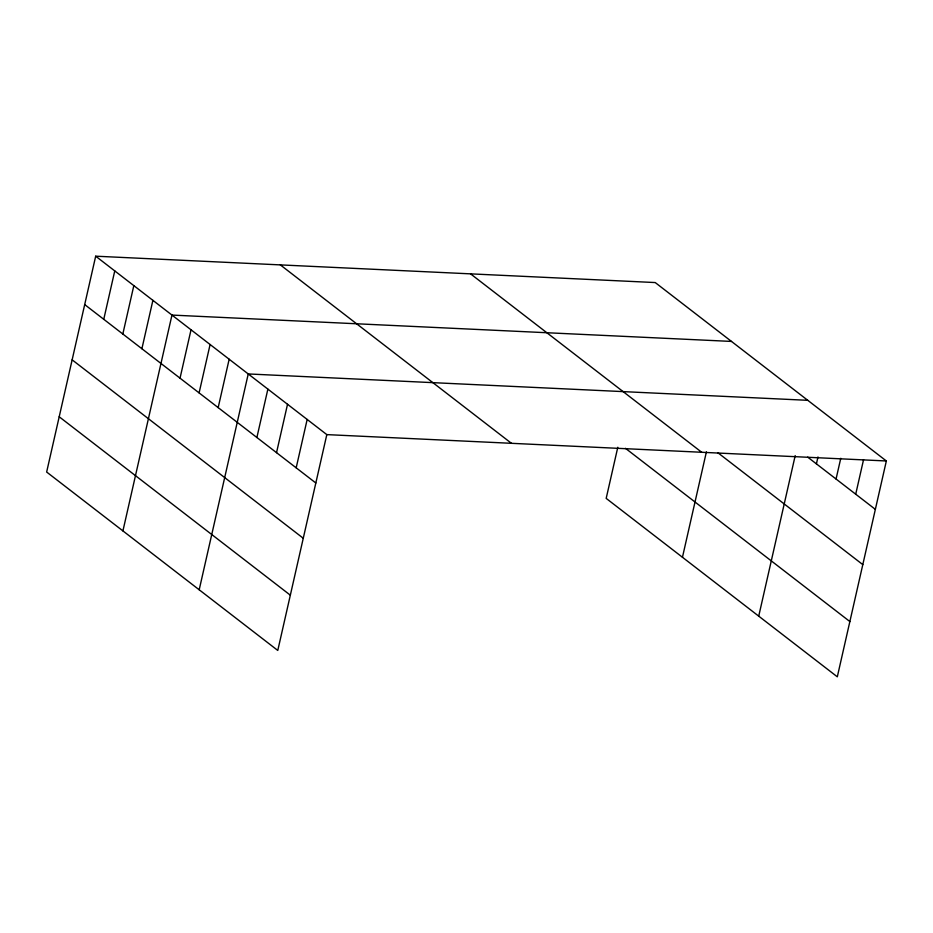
<?xml version="1.0" encoding="UTF-8"?>
<svg xmlns="http://www.w3.org/2000/svg" width="933" height="933" viewBox="0 0 933 933"><rect width="100%" height="100%" fill="white"/><g stroke="black" fill="none" stroke-linecap="round" stroke-linejoin="round"><path stroke-width="1.4" d="M95.691 256.19L46.65 472.028L277.777 650.441L326.818 434.615L95.691 256.19L655.223 282.559L886.35 460.972L837.309 676.81L606.182 498.385L617.798 447.269M103.761 319.296L114.759 270.908M122.829 334.014L133.827 285.638M141.898 348.732L152.895 300.356M122.923 530.9L171.964 315.074L731.495 341.431M180.034 378.168L191.032 329.792M199.102 392.898L210.1 344.51M218.17 407.616L229.168 359.228M199.196 589.784L248.236 373.946L807.768 400.315M256.89 437.495L267.876 389.119M276.53 452.668L287.527 404.281M296.181 467.83L307.167 419.453M682.455 557.269L706.409 451.852M758.727 616.142L795.208 455.607M816.422 463.864L817.984 456.948M836.061 479.026L840.773 458.29M855.713 494.198L863.561 459.631M326.818 434.615L886.35 460.972M807.686 457.123L875.352 509.36M718.037 452.867L862.803 564.617M470.57 273.859L701.709 452.272M625.472 448.318L849.87 621.553M280.332 264.89L511.459 443.315M84.693 304.578L315.821 482.991M72.144 359.835L303.272 538.259M59.199 416.771L290.338 595.184"/></g></svg>
